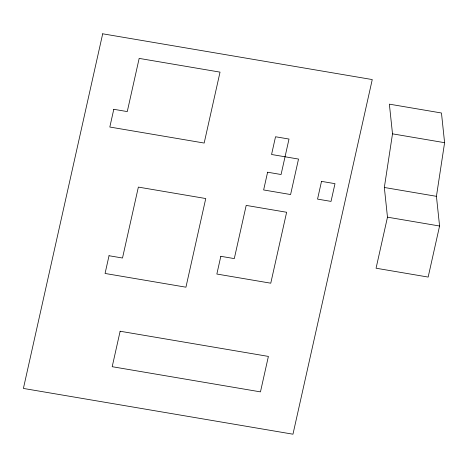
<?xml version="1.0" encoding="UTF-8"?>
<svg xmlns="http://www.w3.org/2000/svg" width="468" height="468" viewBox="0 0 468 468"><rect width="100%" height="100%" fill="white"/><g stroke="black" fill="none" stroke-linecap="round" stroke-linejoin="round"><path stroke-width="0.7" d="M384.339 187.481L392.506 133.842L389.364 104.153L441.459 112.999L444.6 142.687L436.433 196.326L439.575 226.015L428.161 277.068L376.067 268.222L387.481 217.17L384.339 187.481L436.433 196.326M392.506 133.842L444.6 142.687M387.481 217.17L439.575 226.015M102.691 33.801L23.4 388.434L292.968 434.199L372.259 79.566L102.691 33.801M113.788 109.301L109.822 127.033L204.171 143.05L220.03 72.125L139.16 58.395L127.267 111.589L113.788 109.301M109.026 255.733L105.066 273.464L185.936 287.194L205.756 198.537L138.364 187.095L122.505 258.02L109.026 255.733M120.13 331.239L112.197 366.701L260.46 391.874L268.392 356.411L120.13 331.239M220.82 256.306L216.854 274.037L270.767 283.193L286.627 212.267L246.191 205.399L234.298 258.599L220.82 256.306M267.597 172.224L263.636 189.955L290.593 194.536L298.52 159.067L271.563 154.493L275.529 136.761L289.008 139.049L281.075 174.511L267.597 172.224M321.51 181.379L317.55 199.111L331.028 201.398L334.989 183.667L321.51 181.379"/></g></svg>
